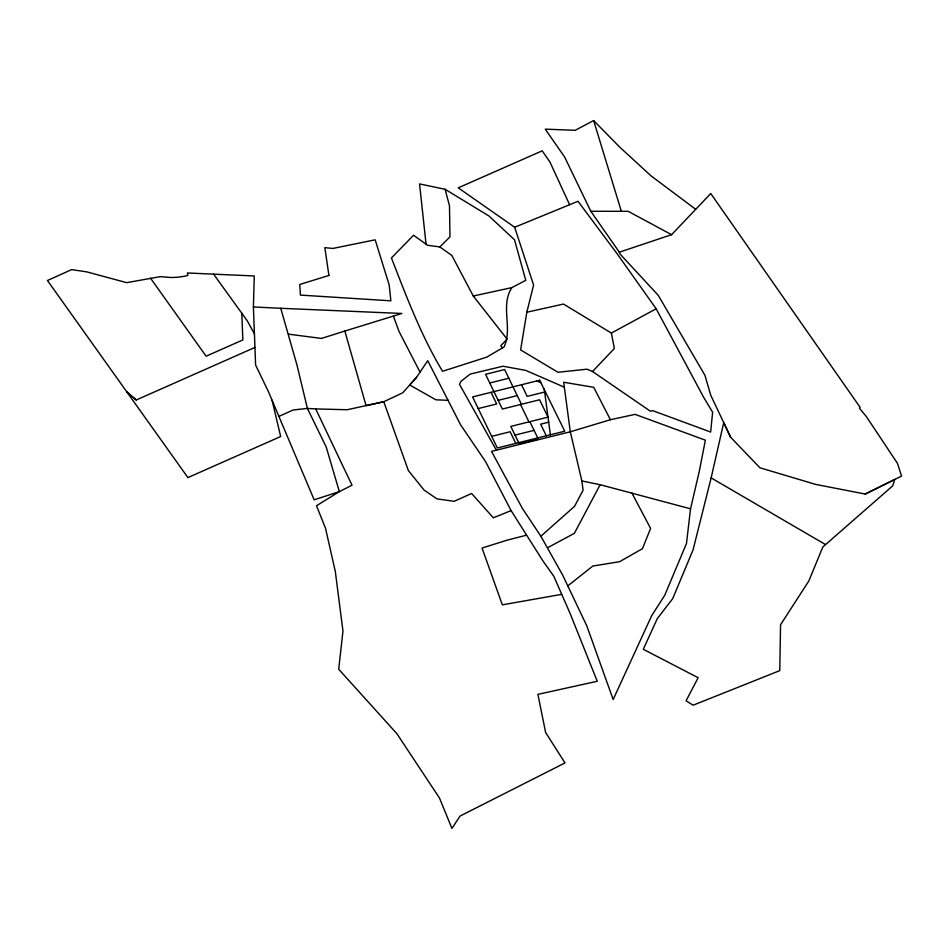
<?xml version="1.0" encoding="UTF-8"?>
<svg xmlns="http://www.w3.org/2000/svg" width="949" height="949" viewBox="0 0 949 949"><rect width="100%" height="100%" fill="white"/><g stroke="black" fill="none" stroke-linecap="round" stroke-linejoin="round"><path stroke-width="1.42" d="M278.97 416.374L293.146 410.004L307.405 408.414L315.732 408.936L352.008 485.224L339.351 491.618L314.166 499.815L268.413 391.629L255.613 365.057L253.407 306.966L254.261 275.969L187.368 272.98L187.89 275.4L186.621 275.744A63.963 51.875 22.7 0 1 170.476 277.476L160.381 276.633L126.703 282.648L86.667 271.853L71.626 269.611L47.45 280.501L187.89 477.596L280.667 436.528L272.066 400.17M690.54 508.806L686.471 543.54L664.727 595.296L651.643 615.782L613.161 699.52L586.802 625.877L562.627 575.035L540.871 536.232L522.282 508.249L491.511 451.392L570.302 431.783L610.421 419.731L635.083 414.369L705.368 440.17L699.259 471.475L690.54 508.806L600.148 484.714L581.879 480.977L570.302 431.783L563.682 382.245L593.73 387.322L610.421 419.731M514.666 227.25L533.587 285.02L526.825 312.221L520.621 349.92L557.965 372.269L587.063 369.185L592.532 371.522L650.409 411.214L652.615 410.62L710.647 432.044L712.628 412.222L703.565 397.145L656.162 308.781L617.064 253.68L578 201.283L514.666 227.25L458.237 187.843L542.187 150.832L549.91 161.947L569.614 204.723M865.251 494.061L894.741 479.423L892.724 485.829L822.819 547.004L808.833 580.99L780.553 624.75L779.77 670.646L693.126 705.202L686.068 700.825L698.144 677.728L643.292 649.294L657.301 618.606L672.699 598.665L693.067 549.862L711.133 477.893L723.731 422.673L730.611 437.228L759.9 467.774L815.547 484.381L865.251 494.061L901.55 476.09L897.505 463.42L866.212 416.386L859.486 408.355L860.079 407.287L710.742 193.513L671.595 234.688L619.329 252.185L590.8 211.271L564.702 157.154L545.26 129.147L575.165 130.298L593.647 120.57L619.709 147.107L651.192 175.992L695.664 209.278M426.054 244.201L419.553 183.916L445.093 189.29L488.996 216.004L514.524 239.824L525.758 280.335L511.867 287.606C499.969 305.792 513.029 328.461 504.002 347.049L486.552 357.215L442.542 371.284C421.178 335.756 406.397 296.551 391.451 257.962L413.574 235.233L427.572 245.293L439.838 246.93L451.819 255.411L473.278 296.017L507.146 339.161L500.787 345.709L502.424 347.975M600.148 484.714L574.382 533.326L547.62 547.703M448.331 400.359L435.852 399.79L409.719 384.997L416.504 377.37L427.738 360.715L460.562 424.749L485.627 461.7L511.096 510.621L543.255 561.417L553.741 576.114L570.183 613.647L597.253 681.275L537.905 694.371L545.616 732.498L564.999 762.925L460.087 816.045L451.926 828.43L439.517 798.097L396.884 733.684L338.698 669.235L342.969 631.061L335.305 571.464L325.507 528.237L316.515 505.734L339.351 491.618L326.207 447.015L307.405 408.414L296.954 364.962L280.75 308.295L253.407 306.966M416.504 377.37L402.732 392.803L383.776 401.735L366.053 405.614L344.843 331.047L401.878 313.467L280.75 308.295M592.532 371.522L614.359 348.473L611.37 333.075L563.504 304.06L526.825 312.221M439.838 246.93L449.968 236.87L449.494 205.803L445.093 189.29M540.871 536.232L574.536 506.327L583.089 490.206L581.879 480.977M567.716 585.972L592.828 566.031L619.543 561.701L642.426 548.712L650.611 528.427L631.809 492.875M611.37 333.075L656.162 308.781M136.241 399.992L126.692 391.973L136.241 399.992L254.937 347.441M511.096 510.621L493.314 517.822L471.629 493.468L454.191 501.309L436.955 498.866L424.108 490.099L408.378 470.585L383.776 401.735L347.251 409.731L315.732 408.936M344.843 331.047L321.426 338.437L288.496 334.155M526.47 535.2L507.49 540.052L482.045 548.048L502.341 604.845L561.594 594.371M489.767 382.981L508.83 378.236M498.178 400.348L517.241 395.603M478.225 408.568L496.683 403.966L491.048 392.34M544.667 392.032L527.181 396.385L521.547 384.748M491.689 436.35L510.147 431.759L515.782 443.397M548.688 422.175L540.645 424.179L546.28 435.805M515.01 435.093L534.073 430.348M473.278 296.017L511.867 287.606M590.8 211.271L628.179 211.319L671.595 234.688M536.482 381.035L541.203 382.613M564.347 387.192L525.71 370.383L503.006 366.219L470.17 374.096L460.811 381.462L459.518 384.392L496.363 450.17M825.203 544.382L711.133 477.893M213.608 274.154L247.25 320.798L254.427 333.858M150.535 278.187L206.111 356.207L242.837 339.956L241.817 313.182M420.039 372.138L399.007 331.415L393.384 316.088M521.452 404.286L504.631 369.552L485.568 374.297L502.389 409.031L539.601 399.778L548.012 417.145L510.799 426.409L519.21 443.776L538.273 439.031L529.862 421.664M520.538 404.523L528.949 421.89M730.611 437.228L710.754 395.247L704.941 375.329L658.215 295.293L620.112 254.107L619.329 252.185M593.647 120.57L621.358 211.354M544.24 388.888L550.373 434.796M328.912 275.447L299.777 284.486L300.43 295.092L390.881 300.833L389.149 284.819L375.187 239.824L332.814 248.448L324.843 247.665L328.912 275.447M539.649 380.241L472.59 396.931L497.323 447.987L564.738 431.214L539.649 380.241"/></g></svg>
